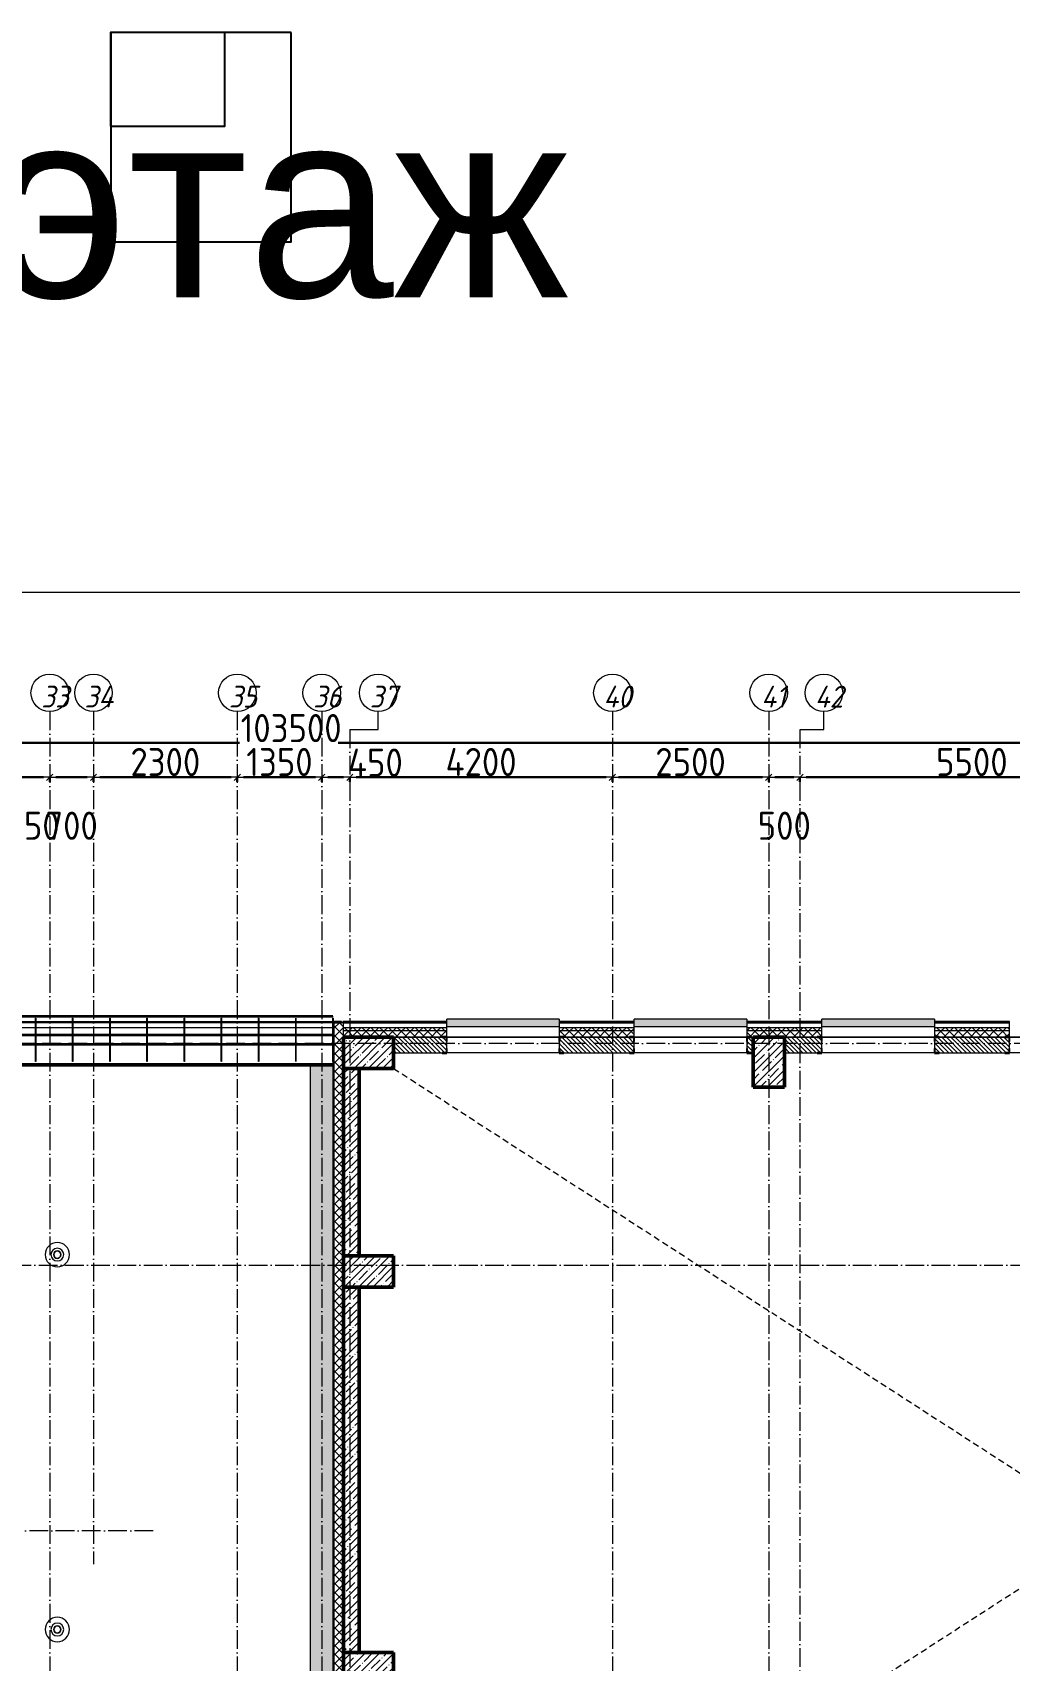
# Model space of a CAD drawing. Header units: millimetres. Extents: x -17017 to 628417, y -109036 to 199237.
# Drawn here: x 88485 to 104110, y 139420 to 165474 of the extents above; entities that cross this region are included whole.
import ezdxf

# ---------------------------------------------------------------- set-up
doc = ezdxf.new("R2010")
doc.units = ezdxf.units.MM
doc.linetypes.add('200_ШТРИХ_ш1п0_6_', pattern=[160, 100, -60])
doc.linetypes.add('50_200_ШТРИХ_1Т_ш5_п1_п1_', pattern=[700, 500, -100, 0, -100])
for name, color, linetype, lineweight in [('3.1) ЖБ окна 1.2 м', 102, 'Continuous', 30), ('A-____-____-DIMS', 7, 'Continuous', 9), ('A-DETL-____-OTLN-3', 7, '200_ШТРИХ_ш1п0_6_', 9), ('A-FLOR-____-OTLN', 7, 'Continuous', 9), ('A-GENM-____-MCUT', 7, 'Continuous', 25), ('A-GENM-____-OTLN', 7, 'Continuous', 9), ('A-GENM-____-OTLN-1', 7, 'Continuous', 25), ('A-GLAZ-____-OTLN', 7, 'Continuous', 9), ('A-ROOF-____-OTLN', 7, 'Continuous', 9), ('A-WALL-____-MCUT', 7, 'Continuous', 13), ('A-WALL-____-MCUT-1', 7, 'Continuous', 9), ('A-WALL-____-MCUT-2', 7, 'Continuous', 50), ('A-WALL-____-OTLN', 7, 'Continuous', 9), ('A-WALL-____-PATT-1', 7, 'Continuous', 9), ('A-WALL-FNSH-MCUT-1', 7, 'Continuous', 9), ('S-COLS-____-MCUT', 7, 'Continuous', 50), ('S-COLS-____-OTLN', 7, 'Continuous', 9), ('S-GRID-____-IDEN', 7, 'Continuous', 9), ('S-GRID-____-OTLN', 7, 'Continuous', 9), ('S-GRID-____-OTLN-1', 7, '50_200_ШТРИХ_1Т_ш5_п1_п1_', 9)]:
    doc.layers.add(name, color=color, linetype=linetype, lineweight=lineweight)
doc.layers.add('A-GLAZ-____-OTLN-1', color=7, linetype='Continuous', lineweight=9, true_color=0xc0c0c0)
doc.styles.add('ISOCPEUR_I_9', font='isocpeui.ttf', dxfattribs={"width": 0.9, "height": 250})
doc.styles.get("Standard").update_dxf_attribs({"font": 'arial.ttf'})
doc.styles.add('СПДС', font='isocpeur.ttf', dxfattribs={"width": 0.9})
doc.dimstyles.new('Размера А3', dxfattribs={"dimtxt": 200, "dimasz": 100, "dimexe": 70, "dimexo": 100, "dimgap": 20, "dimtad": 1, "dimdec": 0, "dimrnd": 10, "dimzin": 0, "dimdsep": 46, "dimtxsty": 'СПДС', "dimblk": 'ARROWHEAD_6', "dimcen": 1, "dimclrd": 256, "dimclre": 256, "dimclrt": 256, "dimazin": 0, "dimtfac": 1, "dimtdec": 0, "dimtmove": 2, "dimatfit": 3, "dimfxl": 1, "dimtolj": 1, "dimtzin": 0, "dimarcsym": 0})
pattern_1 = [(45, (43259.71, 63713.66), (-70.71068, 70.71068), []), (135, (43259.71, 63713.66), (-70.71068, -70.71068), [])]
pattern_2 = [(135, (43259.71, 63713.66), (-35.35534, -35.35534), [])]
pattern_3 = [(45, (43259.71, 63713.66), (-114.04925, 114.04925), []), (45, (43373.76, 63713.66), (-114.04925, 114.04925), [201.612, -40.322, 3.353, -36.97])]
pattern_4 = [(45, (43259.71, 63713.66), (-85.53659, 85.53659), []), (45, (43316.74, 63713.66), (-85.53659, 85.53659), [])]

# ---------------------------------------------------------------- blocks, each defined once
blk = doc.blocks.new('BSC_Колонна _Прямоугольная - 500х800-V11-АР1_План отверстий 2 этажа в осях 1-64_Ю-ЯЯ')
at = {"layer": 'S-COLS-____-OTLN'}
h = blk.add_hatch(dxfattribs=at)
h.set_pattern_fill('FP_19', color=256, style=0, pattern_type=2)
h.set_pattern_definition([(315, (-85431.04, 50600), (114.04925, 114.04925), []), (315, (-85431.04, 50485.95), (114.04925, 114.04925), [201.613, -40.323, 3.353, -36.97])])
h.paths.add_polyline_path([(-250, 400), (-250, -400), (250, -400), (250, 400), (46, 400)], flags=0)
at = {"layer": 'S-COLS-____-MCUT'}
for p, q in [((250, 400), (-250, 400)), ((-250, 400), (-250, -400)), ((250, -400), (250, 400)), ((-250, -400), (250, -400))]:
    blk.add_line(p, q, dxfattribs=at)
blk = doc.blocks.new('141_Фартук_СКБ - 141_Фартук_СКБ_вентфасад-30031396-АР1_План отверстий 2 этажа в осях 1-64_Ю-ЯЯ')
at = {"layer": 'A-GENM-____-MCUT'}
for p, q in [((26160, 758), (0, 758)), ((0, 758), (0, 757)), ((0, 757), (26160, 757)), ((26160, -29), (0, -29)), ((0, -29), (0, -30)), ((0, -30), (26160, -30))]:
    blk.add_line(p, q, dxfattribs=at)
at = {"layer": 'A-GENM-____-OTLN'}
for p, q in [((0, 765), (26160, 765)), ((0, 752), (26160, 752)), ((0, 743), (26160, 743)), ((0, 743), (26160, 743)), ((0, -11), (26160, -11)), ((0, -11), (0, -12)), ((0, -12), (26160, -12)), ((0, -12), (0, -29))]:
    blk.add_line(p, q, dxfattribs=at)
blk = doc.blocks.new('Элемент крепления - Пластина-30015157-АР1_План отверстий 2 этажа в осях 1-64_Ю-ЯЯ')
at = {"layer": 'A-GENM-____-OTLN'}
for p, q in [((25651, 85294), (25651, 85988)), ((25651, 85988), (25656, 85988)), ((25656, 85988), (25656, 85294)), ((25656, 85294), (25651, 85294))]:
    blk.add_line(p, q, dxfattribs=at)
blk = doc.blocks.new('Швеллер - 140х58-30031487-АР1_План отверстий 2 этажа в осях 1-64_Ю-ЯЯ')
at = {"layer": 'A-GENM-____-MCUT'}
for p, q in [((8321, 75), (7732, 75)), ((7732, 71), (8321, 71)), ((8916, 75), (8326, 75)), ((8326, 71), (8916, 71)), ((9510, 75), (8921, 75)), ((8921, 71), (9510, 71)), ((10105, 75), (9515, 75)), ((9515, 71), (10105, 71)), ((10699, 75), (10110, 75)), ((10110, 71), (10699, 71)), ((11294, 75), (10704, 75)), ((10704, 71), (11294, 71)), ((11888, 75), (11299, 75)), ((11299, 71), (11888, 71)), ((12483, 75), (11893, 75)), ((11893, 71), (12483, 71)), ((13078, 75), (12488, 75)), ((12488, 71), (13078, 71)), ((8321, -71), (7732, -71)), ((7732, -75), (8321, -75)), ((8916, -71), (8326, -71)), ((8326, -75), (8916, -75)), ((9510, -71), (8921, -71)), ((8921, -75), (9510, -75)), ((10105, -71), (9515, -71)), ((9515, -75), (10105, -75)), ((10699, -71), (10110, -71)), ((10110, -75), (10699, -75)), ((11294, -71), (10704, -71)), ((10704, -75), (11294, -75)), ((11888, -71), (11299, -71)), ((11299, -75), (11888, -75)), ((12483, -71), (11893, -71)), ((11893, -75), (12483, -75)), ((13078, -71), (12488, -71)), ((12488, -75), (13078, -75))]:
    blk.add_line(p, q, dxfattribs=at)
blk = doc.blocks.new('BSC_Колонна _Прямоугольная - 500х800-V74-АР1_План отверстий 2 этажа в осях 1-64_Ю-ЯЯ')
at = {"layer": 'S-COLS-____-OTLN'}
h = blk.add_hatch(dxfattribs=at)
h.set_pattern_fill('FP_86', color=256, style=0, pattern_type=2)
h.set_pattern_definition([(315, (-81931.04, 50600), (114.04925, 114.04925), []), (315, (-81931.04, 50485.95), (114.04925, 114.04925), [201.613, -40.323, 3.353, -36.97])])
h.paths.add_polyline_path([(-250, -400), (250, -400), (250, 400), (-250, 400)], flags=0)
at = {"layer": 'S-COLS-____-MCUT'}
for p, q in [((250, 400), (-250, 400)), ((-250, 400), (-250, -400)), ((250, -400), (250, 400)), ((-250, -400), (250, -400))]:
    blk.add_line(p, q, dxfattribs=at)
blk = doc.blocks.new('BSC_Колонна _Прямоугольная - 500х800-V75-АР1_План отверстий 2 этажа в осях 1-64_Ю-ЯЯ')
at = {"layer": 'S-COLS-____-OTLN'}
h = blk.add_hatch(dxfattribs=at)
h.set_pattern_fill('FP_87', color=256, style=0, pattern_type=2)
h.set_pattern_definition([(315, (-75581.04, 50600), (114.04925, 114.04925), []), (315, (-75581.04, 50485.95), (114.04925, 114.04925), [201.613, -40.323, 3.353, -36.97])])
h.paths.add_polyline_path([(-250, -400), (250, -400), (250, 400), (-250, 400)], flags=0)
at = {"layer": 'S-COLS-____-MCUT'}
for p, q in [((250, 400), (-250, 400)), ((-250, 400), (-250, -400)), ((250, -400), (250, 400)), ((-250, -400), (250, -400))]:
    blk.add_line(p, q, dxfattribs=at)
blk = doc.blocks.new('BSC_Колонна _Прямоугольная - 500х800-25984400-АР1_План отверстий 2 этажа в осях 1-64_Ю-ЯЯ')
at = {"layer": 'S-COLS-____-OTLN'}
h = blk.add_hatch(dxfattribs=at)
h.set_pattern_fill('FP_91', color=256, style=0, pattern_type=2)
h.set_pattern_definition([(225, (57000, 85281.04), (114.04925, -114.04925), []), (225, (56885.95, 85281.04), (114.04925, -114.04925), [201.613, -40.323, 3.353, -36.97])])
h.paths.add_polyline_path([(250, 400), (-250, 400), (-250, -400), (250, -400)], flags=0)
at = {"layer": 'S-COLS-____-MCUT'}
for p, q in [((250, 400), (-250, 400)), ((-250, 400), (-250, -400)), ((250, -400), (250, 400)), ((-250, -400), (250, -400))]:
    blk.add_line(p, q, dxfattribs=at)
blk = doc.blocks.new('Фахверк_СКБ_Уголок - 250_2700-27497298-АР1_План отверстий 2 этажа в осях 1-64_Ю-ЯЯ')
at = {"layer": 'A-GENM-____-MCUT'}
for p, q in [((200, 181), (125, 181)), ((125, 181), (125, 106)), ((125, 106), (131, 106)), ((131, 106), (131, 175)), ((131, 175), (200, 175)), ((200, 175), (200, 181)), ((131, -6), (125, -6)), ((125, -6), (125, -81)), ((125, -81), (200, -81)), ((131, -75), (131, -6)), ((200, -75), (131, -75)), ((200, -81), (200, -75))]:
    blk.add_line(p, q, dxfattribs=at)
blk = doc.blocks.new('Фахверк_СКБ_Уголок - 250_2700_1-27501432-АР1_План отверстий 2 этажа в осях 1-64_Ю-ЯЯ')
at = {"layer": 'A-GENM-____-MCUT'}
for p, q in [((200, 181), (125, 181)), ((125, 181), (125, 106)), ((125, 106), (131, 106)), ((131, 106), (131, 175)), ((131, 175), (200, 175)), ((200, 175), (200, 181)), ((131, -6), (125, -6)), ((125, -6), (125, -81)), ((125, -81), (200, -81)), ((131, -75), (131, -6)), ((200, -75), (131, -75)), ((200, -81), (200, -75))]:
    blk.add_line(p, q, dxfattribs=at)
blk = doc.blocks.new('Кровельный аэратор - 143_Кровельный аэратор-15605992-АР1_План отверстий 2 этажа в осях 1-64_Ю-ЯЯ')
at = {"layer": 'A-GENM-____-OTLN'}
for radius, start, end in [(195, 360, 180), (195, 180, 360), (102, 360, 180), (102, 180, 360), (60, 360, 180), (60, 180, 360), (55, 360, 180), (55, 180, 360)]:
    blk.add_arc((0, 0), radius, start, end, dxfattribs=at)
blk = doc.blocks.new('Отлив_СКБ1 - Отлив_ТШ 50-30087418-АР1_План отверстий 2 этажа в осях 1-64_Ю-ЯЯ')
at = {"layer": 'A-GLAZ-____-OTLN-1'}
h = blk.add_hatch(color=256, dxfattribs=at)
h.paths.add_polyline_path([(17305, -170), (33, -170), (33, -535), (16940, -535), (17192, -283)], flags=0)
h.paths.add_polyline_path([(11, -283), (11, -170), (0, -170), (0, -535), (11, -535)], flags=0)
at = {"layer": 'A-GLAZ-____-OTLN'}
for p, q in [((0, -535), (0, -170)), ((0, -535), (11, -535)), ((33, -535), (16940, -535))]:
    blk.add_line(p, q, dxfattribs=at)
blk = doc.blocks.new('Отлив_СКБ - Отлив витража_120_НВФ-31885689-АР1_План отверстий 2 этажа в осях 1-64_Ю-ЯЯ')
at = {"layer": 'A-GLAZ-____-OTLN-1'}
for points in [[(1800, 2), (1800, 120), (0, 120), (0, 2), (737, 2)], [(1800, 0), (1800, 2), (0, 2), (0, 0), (737, 0)]]:
    blk.add_hatch(color=256, dxfattribs=at).paths.add_polyline_path(points, flags=0)
at = {"layer": 'A-GLAZ-____-OTLN'}
for p, q in [((0, 83), (0, 120)), ((1800, 120), (0, 120)), ((0, 2), (1800, 2)), ((1800, 120), (1800, 83)), ((1800, 0), (0, 0))]:
    blk.add_line(p, q, dxfattribs=at)
blk = doc.blocks.new('Ось сетки - Круг_Ø6_00__ISO-2_5_0_9K_-25732049-АР1_План отверстий 2 этажа в осях 1-64_Ю-ЯЯ')
at = {"layer": 'S-GRID-____-IDEN'}
blk.add_circle((0, 0), 3, dxfattribs=at)
blk = doc.blocks.new('ARROWHEAD_6')
at = {"color": 0, "linetype": 'Continuous'}
for p, q in [((0, 0), (-1, 0)), ((-0.5, -0.5), (0.5, 0.5))]:
    blk.add_line(p, q, dxfattribs=at)
blk = doc.blocks.new('*D2772')
at = {"layer": 'A-____-____-DIMS', "lineweight": -2, "transparency": 16777216}
for p, q in [((29358, 548862), (29358, 548786)), ((29458, 548856), (29808, 548856)), ((29908, 548862), (29908, 548786))]:
    blk.add_line(p, q, dxfattribs=at)
at = {"layer": 'Defpoints', "color": 0, "transparency": 16777216}
for p in [(29358, 548962), (29908, 548962), (29908, 548856)]:
    blk.add_point(p, dxfattribs=at)
at = {"layer": 'A-____-____-DIMS', "lineweight": -2, "transparency": 16777216, "xscale": 100, "yscale": 100, "zscale": 100, "rotation": 180}
blk.add_blockref('ARROWHEAD_6', (29358, 548856), dxfattribs=at)
at = {"layer": 'A-____-____-DIMS', "lineweight": -2, "transparency": 16777216, "xscale": 100, "yscale": 100, "zscale": 100}
blk.add_blockref('ARROWHEAD_6', (29908, 548856), dxfattribs=at)
at = {"layer": 'A-____-____-DIMS', "transparency": 16777216, "insert": (29633, 548081), "char_height": 450, "width": 1.87, "attachment_point": 5, "style": 'СПДС'}
blk.add_mtext('\\A1;550', dxfattribs=at)
blk = doc.blocks.new('*D2773')
at = {"layer": 'A-____-____-DIMS', "lineweight": -2, "transparency": 16777216}
for p, q in [((29908, 548862), (29908, 548786)), ((30008, 548856), (30508, 548856)), ((30608, 548862), (30608, 548786))]:
    blk.add_line(p, q, dxfattribs=at)
at = {"layer": 'Defpoints', "color": 0, "transparency": 16777216}
for p in [(29908, 548962), (30608, 548962), (30608, 548856)]:
    blk.add_point(p, dxfattribs=at)
at = {"layer": 'A-____-____-DIMS', "lineweight": -2, "transparency": 16777216, "xscale": 100, "yscale": 100, "zscale": 100, "rotation": 180}
blk.add_blockref('ARROWHEAD_6', (29908, 548856), dxfattribs=at)
at = {"layer": 'A-____-____-DIMS', "lineweight": -2, "transparency": 16777216, "xscale": 100, "yscale": 100, "zscale": 100}
blk.add_blockref('ARROWHEAD_6', (30608, 548856), dxfattribs=at)
at = {"layer": 'A-____-____-DIMS', "transparency": 16777216, "insert": (30258, 548081), "char_height": 450, "width": 1.87, "attachment_point": 5, "style": 'СПДС'}
blk.add_mtext('\\A1;700', dxfattribs=at)
blk = doc.blocks.new('*D2774')
at = {"layer": 'A-____-____-DIMS', "lineweight": -2, "transparency": 16777216}
for p, q in [((30608, 548862), (30608, 548786)), ((30708, 548856), (32808, 548856)), ((32908, 548862), (32908, 548786))]:
    blk.add_line(p, q, dxfattribs=at)
at = {"layer": 'Defpoints', "color": 0, "transparency": 16777216}
for p in [(30608, 548962), (32908, 548962), (32908, 548856)]:
    blk.add_point(p, dxfattribs=at)
at = {"layer": 'A-____-____-DIMS', "lineweight": -2, "transparency": 16777216, "xscale": 100, "yscale": 100, "zscale": 100, "rotation": 180}
blk.add_blockref('ARROWHEAD_6', (30608, 548856), dxfattribs=at)
at = {"layer": 'A-____-____-DIMS', "lineweight": -2, "transparency": 16777216, "xscale": 100, "yscale": 100, "zscale": 100}
blk.add_blockref('ARROWHEAD_6', (32908, 548856), dxfattribs=at)
at = {"layer": 'A-____-____-DIMS', "transparency": 16777216, "insert": (31758, 549101), "char_height": 450, "width": 2.49, "attachment_point": 5, "style": 'СПДС'}
blk.add_mtext('\\A1;2300', dxfattribs=at)
blk = doc.blocks.new('*D2775')
at = {"layer": 'A-____-____-DIMS', "lineweight": -2, "transparency": 16777216}
for p, q in [((32908, 548862), (32908, 548786)), ((33008, 548856), (34158, 548856)), ((34258, 548862), (34258, 548786))]:
    blk.add_line(p, q, dxfattribs=at)
at = {"layer": 'Defpoints', "color": 0, "transparency": 16777216}
for p in [(32908, 548962), (34258, 548962), (34258, 548856)]:
    blk.add_point(p, dxfattribs=at)
at = {"layer": 'A-____-____-DIMS', "lineweight": -2, "transparency": 16777216, "xscale": 100, "yscale": 100, "zscale": 100, "rotation": 180}
blk.add_blockref('ARROWHEAD_6', (32908, 548856), dxfattribs=at)
at = {"layer": 'A-____-____-DIMS', "lineweight": -2, "transparency": 16777216, "xscale": 100, "yscale": 100, "zscale": 100}
blk.add_blockref('ARROWHEAD_6', (34258, 548856), dxfattribs=at)
at = {"layer": 'A-____-____-DIMS', "transparency": 16777216, "insert": (33583, 549101), "char_height": 450, "width": 2.3, "attachment_point": 5, "style": 'СПДС'}
blk.add_mtext('\\A1;1350', dxfattribs=at)
blk = doc.blocks.new('*D2776')
at = {"layer": 'A-____-____-DIMS', "lineweight": -2, "transparency": 16777216}
for p, q in [((34258, 548862), (34258, 548786)), ((34358, 548856), (34608, 548856)), ((34708, 548862), (34708, 548786))]:
    blk.add_line(p, q, dxfattribs=at)
at = {"layer": 'Defpoints', "color": 0, "transparency": 16777216}
for p in [(34258, 548962), (34708, 548962), (34708, 548856)]:
    blk.add_point(p, dxfattribs=at)
at = {"layer": 'A-____-____-DIMS', "lineweight": -2, "transparency": 16777216, "xscale": 100, "yscale": 100, "zscale": 100, "rotation": 180}
blk.add_blockref('ARROWHEAD_6', (34258, 548856), dxfattribs=at)
at = {"layer": 'A-____-____-DIMS', "lineweight": -2, "transparency": 16777216, "xscale": 100, "yscale": 100, "zscale": 100}
blk.add_blockref('ARROWHEAD_6', (34708, 548856), dxfattribs=at)
at = {"layer": 'A-____-____-DIMS', "transparency": 16777216, "insert": (34679, 549316), "char_height": 450, "width": 1.94, "attachment_point": 1, "line_spacing_factor": 1.149209, "style": 'СПДС'}
blk.add_mtext('\\A1;450', dxfattribs=at)
blk = doc.blocks.new('*D2777')
at = {"layer": 'A-____-____-DIMS', "lineweight": -2, "transparency": 16777216}
for p, q in [((34708, 548862), (34708, 548786)), ((34808, 548856), (38808, 548856)), ((38908, 548862), (38908, 548786))]:
    blk.add_line(p, q, dxfattribs=at)
at = {"layer": 'Defpoints', "color": 0, "transparency": 16777216}
for p in [(34708, 548962), (38908, 548962), (38908, 548856)]:
    blk.add_point(p, dxfattribs=at)
at = {"layer": 'A-____-____-DIMS', "lineweight": -2, "transparency": 16777216, "xscale": 100, "yscale": 100, "zscale": 100, "rotation": 180}
blk.add_blockref('ARROWHEAD_6', (34708, 548856), dxfattribs=at)
at = {"layer": 'A-____-____-DIMS', "lineweight": -2, "transparency": 16777216, "xscale": 100, "yscale": 100, "zscale": 100}
blk.add_blockref('ARROWHEAD_6', (38908, 548856), dxfattribs=at)
at = {"layer": 'A-____-____-DIMS', "transparency": 16777216, "insert": (36808, 549101), "char_height": 450, "width": 2.56, "attachment_point": 5, "style": 'СПДС'}
blk.add_mtext('\\A1;4200', dxfattribs=at)
blk = doc.blocks.new('*D2778')
at = {"layer": 'A-____-____-DIMS', "lineweight": -2, "transparency": 16777216}
for p, q in [((38908, 548862), (38908, 548786)), ((39008, 548856), (41308, 548856)), ((41408, 548862), (41408, 548786))]:
    blk.add_line(p, q, dxfattribs=at)
at = {"layer": 'Defpoints', "color": 0, "transparency": 16777216}
for p in [(38908, 548962), (41408, 548962), (41408, 548856)]:
    blk.add_point(p, dxfattribs=at)
at = {"layer": 'A-____-____-DIMS', "lineweight": -2, "transparency": 16777216, "xscale": 100, "yscale": 100, "zscale": 100, "rotation": 180}
blk.add_blockref('ARROWHEAD_6', (38908, 548856), dxfattribs=at)
at = {"layer": 'A-____-____-DIMS', "lineweight": -2, "transparency": 16777216, "xscale": 100, "yscale": 100, "zscale": 100}
blk.add_blockref('ARROWHEAD_6', (41408, 548856), dxfattribs=at)
at = {"layer": 'A-____-____-DIMS', "transparency": 16777216, "insert": (40158, 549101), "char_height": 450, "width": 2.49, "attachment_point": 5, "style": 'СПДС'}
blk.add_mtext('\\A1;2500', dxfattribs=at)
blk = doc.blocks.new('*D2779')
at = {"layer": 'A-____-____-DIMS', "lineweight": -2, "transparency": 16777216}
for p, q in [((41408, 548862), (41408, 548786)), ((41508, 548856), (41808, 548856)), ((41908, 548862), (41908, 548786))]:
    blk.add_line(p, q, dxfattribs=at)
at = {"layer": 'Defpoints', "color": 0, "transparency": 16777216}
for p in [(41408, 548962), (41908, 548962), (41908, 548856)]:
    blk.add_point(p, dxfattribs=at)
at = {"layer": 'A-____-____-DIMS', "lineweight": -2, "transparency": 16777216, "xscale": 100, "yscale": 100, "zscale": 100, "rotation": 180}
blk.add_blockref('ARROWHEAD_6', (41408, 548856), dxfattribs=at)
at = {"layer": 'A-____-____-DIMS', "lineweight": -2, "transparency": 16777216, "xscale": 100, "yscale": 100, "zscale": 100}
blk.add_blockref('ARROWHEAD_6', (41908, 548856), dxfattribs=at)
at = {"layer": 'A-____-____-DIMS', "transparency": 16777216, "insert": (41658, 548081), "char_height": 450, "width": 1.87, "attachment_point": 5, "style": 'СПДС'}
blk.add_mtext('\\A1;500', dxfattribs=at)
blk = doc.blocks.new('*D2780')
at = {"layer": 'A-____-____-DIMS', "lineweight": -2, "transparency": 16777216}
for p, q in [((41908, 548862), (41908, 548786)), ((42008, 548856), (47308, 548856)), ((47408, 548862), (47408, 548786))]:
    blk.add_line(p, q, dxfattribs=at)
at = {"layer": 'Defpoints', "color": 0, "transparency": 16777216}
for p in [(41908, 548962), (47408, 548962), (47408, 548856)]:
    blk.add_point(p, dxfattribs=at)
at = {"layer": 'A-____-____-DIMS', "lineweight": -2, "transparency": 16777216, "xscale": 100, "yscale": 100, "zscale": 100, "rotation": 180}
blk.add_blockref('ARROWHEAD_6', (41908, 548856), dxfattribs=at)
at = {"layer": 'A-____-____-DIMS', "lineweight": -2, "transparency": 16777216, "xscale": 100, "yscale": 100, "zscale": 100}
blk.add_blockref('ARROWHEAD_6', (47408, 548856), dxfattribs=at)
at = {"layer": 'A-____-____-DIMS', "transparency": 16777216, "insert": (44658, 549101), "char_height": 450, "width": 2.49, "attachment_point": 5, "style": 'СПДС'}
blk.add_mtext('\\A1;5500', dxfattribs=at)
blk = doc.blocks.new('*D2793')
at = {"layer": 'A-____-____-DIMS', "lineweight": -2, "transparency": 16777216}
for p, q in [((-17942, 549415), (-17942, 549339)), ((-17842, 549409), (32942, 549409)), ((85458, 549409), (34521, 549409)), ((85558, 549415), (85558, 549339))]:
    blk.add_line(p, q, dxfattribs=at)
at = {"layer": 'Defpoints', "color": 0, "transparency": 16777216}
for p in [(-17942, 549515), (85558, 549515), (85558, 549409)]:
    blk.add_point(p, dxfattribs=at)
at = {"layer": 'A-____-____-DIMS', "lineweight": -2, "transparency": 16777216, "xscale": 100, "yscale": 100, "zscale": 100, "rotation": 180}
blk.add_blockref('ARROWHEAD_6', (-17942, 549409), dxfattribs=at)
at = {"layer": 'A-____-____-DIMS', "lineweight": -2, "transparency": 16777216, "xscale": 100, "yscale": 100, "zscale": 100}
blk.add_blockref('ARROWHEAD_6', (85558, 549409), dxfattribs=at)
at = {"layer": 'A-____-____-DIMS', "transparency": 16777216, "insert": (32962, 549869), "char_height": 450, "width": 3.54, "attachment_point": 1, "line_spacing_factor": 1.149209, "style": 'СПДС'}
blk.add_mtext('\\A1;103500', dxfattribs=at)
blk = doc.blocks.new('2этаж')
at = {"layer": 'S-GRID-____-OTLN-1', "color": 251, "ltscale": 0.6, "true_color": 0x636466}
for p, q in [((29908.3, 549908.8), (29908.3, 512083.3)), ((30608.3, 549908.8), (30608.3, 536263.3)), ((32908.3, 549908.8), (32908.3, 511907.5)), ((34258.3, 549908.8), (34258.3, 525691.4)), ((38908.3, 549908.8), (38908.3, 511907.5)), ((41408.3, 549908.8), (41408.3, 511907.5)), ((34708.3, 549620.5), (34708.3, 525691.4)), ((41908.3, 549620.5), (41908.3, 512048.6)), ((88482.7, 544597), (-20260.4, 544597)), ((-20260.4, 541047), (88482.7, 541047)), ((31562.9, 536797), (-20260.4, 536797))]:
    blk.add_line(p, q, dxfattribs=at)
at = {"layer": 'S-GRID-____-IDEN', "xscale": 99.99999999999993, "yscale": 99.99999999999993, "zscale": 99.99999999999993, "rotation": 180}
for p in [(29908.3, 550208.8), (30608.3, 550208.8), (32908.3, 550208.8), (34258.3, 550208.8), (35161.9, 550208.8), (38908.3, 550208.8), (41408.3, 550208.8), (42291.4, 550208.8)]:
    blk.add_blockref('Ось сетки - Круг_Ø6_00__ISO-2_5_0_9K_-25732049-АР1_План отверстий 2 этажа в осях 1-64_Ю-ЯЯ', p, dxfattribs=at)
at = {"layer": 'S-GRID-____-IDEN', "char_height": 350, "attachment_point": 1, "style": 'ISOCPEUR_I_9'}
for s, insert, width in [('33', (29774, 550322.7), 404.05), ('34', (30465, 550322.7), 425.696), ('35', (32774, 550322.7), 404.05), ('36', (34124, 550322.7), 404.05), ('37', (35027.6, 550322.7), 404.05), ('40', (38765, 550322.7), 425.696), ('41', (41288.8, 550322.7), 367.975), ('42', (42148.1, 550322.7), 425.696)]:
    blk.add_mtext(s, dxfattribs=dict(at, insert=insert, width=width))
at = {"layer": 'A-____-____-DIMS'}
for base, p1, p2, picture, middle in [((85558.3, 549408.6), (-17941.7, 549514.7), (85558.3, 549514.7), '*D2793', (33731.2, 549568.6)), ((34708.3, 548856.4), (34258.3, 548962.5), (34708.3, 548962.5), '*D2776', (35084.4, 549016.3))]:
    dim = blk.add_linear_dim(base=base, p1=p1, p2=p2, dimstyle='Размера А3', override={"dimtxt": 450}, dxfattribs=at)
    dim.commit()
    dim.dimension.update_dxf_attribs({"geometry": picture, "text_midpoint": middle, "dimtype": 160})
for base, p1, p2, picture, middle in [((32908.3, 548856.4), (30608.3, 548962.5), (32908.3, 548962.5), '*D2774', (31758.3, 549101.4)), ((34258.3, 548856.4), (32908.3, 548962.5), (34258.3, 548962.5), '*D2775', (33583.3, 549101.4)), ((38908.3, 548856.4), (34708.3, 548962.5), (38908.3, 548962.5), '*D2777', (36808.3, 549101.4)), ((41408.3, 548856.4), (38908.3, 548962.5), (41408.3, 548962.5), '*D2778', (40158.3, 549101.4)), ((47408.3, 548856.4), (41908.3, 548962.5), (47408.3, 548962.5), '*D2780', (44658.3, 549101.4)), ((29908.3, 548856.4), (29358.3, 548962.5), (29908.3, 548962.5), '*D2772', (29633.3, 548081.4)), ((30608.3, 548856.4), (29908.3, 548962.5), (30608.3, 548962.5), '*D2773', (30258.3, 548081.4)), ((41908.3, 548856.4), (41408.3, 548962.5), (41908.3, 548962.5), '*D2779', (41658.3, 548081.4))]:
    dim = blk.add_linear_dim(base=base, p1=p1, p2=p2, dimstyle='Размера А3', override={"dimtxt": 450}, dxfattribs=at)
    dim.commit()
    dim.dimension.update_dxf_attribs({"geometry": picture, "text_midpoint": middle})

msp = doc.modelspace()

# ---------------------------------------------------------------- hatches: boundary and pattern name
at = {"layer": 'A-WALL-____-PATT-1'}
h = msp.add_hatch(dxfattribs=at)
h.set_pattern_fill('FP_3', color=256, style=0, pattern_type=2)
h.set_pattern_definition(pattern_4)
h.paths.add_polyline_path([(93292, 149625), (93425, 149625), (93425, 149645), (93292, 149645)], flags=0)
h = msp.add_hatch(dxfattribs=at)
h.set_pattern_fill('FP_1', color=256, style=0, pattern_type=2)
h.set_pattern_definition(pattern_1)
h.paths.add_polyline_path([(93310, 131495), (93460, 131495), (93460, 149625), (93310, 149625), (93310, 131645)], flags=0)
h = msp.add_hatch(dxfattribs=at)
h.set_pattern_fill('FP_3', color=256, style=0, pattern_type=2)
h.set_pattern_definition(pattern_4)
h.paths.add_polyline_path([(117975, 149625), (117975, 149645), (114960, 149645), (114960, 149625), (117480, 149625)], flags=0)
h.paths.add_polyline_path([(113160, 149625), (113160, 149645), (111960, 149645), (111960, 149625)], flags=0)
h.paths.add_polyline_path([(110160, 149625), (110160, 149645), (108960, 149645), (108960, 149625)], flags=0)
h.paths.add_polyline_path([(107160, 149625), (107160, 149645), (105910, 149645), (105910, 149625), (106875, 149625)], flags=0)
h.paths.add_polyline_path([(104110, 149625), (104110, 149645), (102910, 149645), (102910, 149625), (103340, 149625)], flags=0)
h.paths.add_polyline_path([(100688, 149625), (101110, 149625), (101110, 149645), (99910, 149645), (99910, 149625)], flags=0)
h.paths.add_polyline_path([(95110, 149625), (95110, 149645), (93445, 149645), (93445, 149625), (94502, 149625)], flags=0)
h.paths.add_polyline_path([(98110, 149625), (98110, 149645), (96910, 149645), (96910, 149625)], flags=0)
h = msp.add_hatch(dxfattribs=at)
h.set_pattern_fill('FP_1', color=256, style=0, pattern_type=2)
h.set_pattern_definition(pattern_1)
h.paths.add_polyline_path([(144610, 149495), (144660, 149495), (144660, 149545), (137760, 149545), (137760, 149495), (142225, 149495)], flags=0)
h.paths.add_polyline_path([(132503, 149495), (133210, 149495), (133210, 149545), (132010, 149545), (132010, 149495)], flags=0)
h.paths.add_polyline_path([(135010, 149495), (136760, 149495), (136760, 149545), (135010, 149545)], flags=0)
h.paths.add_polyline_path([(130210, 149495), (130210, 149545), (129085, 149545), (129085, 149495), (129852, 149495)], flags=0)
h.paths.add_polyline_path([(127285, 149495), (127285, 149545), (126160, 149545), (126160, 149495), (127201, 149495)], flags=0)
h.paths.add_polyline_path([(120310, 149495), (121510, 149495), (121510, 149545), (120310, 149545)], flags=0)
h.paths.add_polyline_path([(118510, 149495), (118510, 149545), (114960, 149545), (114960, 149495), (117480, 149495)], flags=0)
h.paths.add_polyline_path([(113160, 149495), (113160, 149545), (111960, 149545), (111960, 149495)], flags=0)
h.paths.add_polyline_path([(110160, 149495), (110160, 149545), (108960, 149545), (108960, 149495)], flags=0)
h.paths.add_polyline_path([(107160, 149495), (107160, 149545), (105910, 149545), (105910, 149495), (106875, 149495)], flags=0)
h.paths.add_polyline_path([(103340, 149495), (104110, 149495), (104110, 149545), (102910, 149545), (102910, 149495)], flags=0)
h.paths.add_polyline_path([(101110, 149495), (101110, 149545), (99910, 149545), (99910, 149495), (100688, 149495)], flags=0)
h.paths.add_polyline_path([(98110, 149495), (98110, 149545), (96910, 149545), (96910, 149495)], flags=0)
h.paths.add_polyline_path([(94502, 149495), (95110, 149495), (95110, 149545), (93460, 149545), (93460, 149495), (93618, 149495)], flags=0)
h = msp.add_hatch(dxfattribs=at)
h.set_pattern_fill('FP_1', color=256, style=0, pattern_type=2)
h.set_pattern_definition(pattern_1)
h.paths.add_polyline_path([(144510, 149395), (144610, 149395), (144610, 149495), (137760, 149495), (137760, 149395), (142225, 149395)], flags=0)
h.paths.add_polyline_path([(136260, 149395), (136760, 149395), (136760, 149495), (135010, 149495), (135010, 149401), (135085, 149401), (135085, 149395), (135155, 149395)], flags=0)
h.paths.add_polyline_path([(132503, 149395), (133135, 149395), (133135, 149401), (133210, 149401), (133210, 149495), (132010, 149495), (132010, 149395)], flags=0)
h.paths.add_polyline_path([(129852, 149395), (130135, 149395), (130135, 149401), (130210, 149401), (130210, 149495), (129085, 149495), (129085, 149401), (129160, 149401), (129160, 149395)], flags=0)
h.paths.add_polyline_path([(127201, 149395), (127210, 149395), (127210, 149401), (127285, 149401), (127285, 149495), (126160, 149495), (126160, 149395), (126660, 149395)], flags=0)
h.paths.add_polyline_path([(120760, 149395), (121435, 149395), (121435, 149401), (121510, 149401), (121510, 149495), (120310, 149495), (120310, 149401), (120385, 149401), (120385, 149395)], flags=0)
h.paths.add_polyline_path([(118510, 149395), (118510, 149495), (114960, 149495), (114960, 149401), (115035, 149401), (115035, 149395), (118010, 149395)], flags=0)
h.paths.add_polyline_path([(111960, 149395), (113085, 149395), (113085, 149401), (113160, 149401), (113160, 149495), (111960, 149495)], flags=0)
h.paths.add_polyline_path([(109035, 149395), (110085, 149395), (110085, 149401), (110160, 149401), (110160, 149495), (108960, 149495), (108960, 149401), (109035, 149401)], flags=0)
h.paths.add_polyline_path([(107085, 149395), (107085, 149401), (107160, 149401), (107160, 149495), (105910, 149495), (105910, 149401), (105985, 149401), (105985, 149395), (106875, 149395)], flags=0)
h.paths.add_polyline_path([(104035, 149395), (104035, 149401), (104110, 149401), (104110, 149495), (102910, 149495), (102910, 149401), (102985, 149401), (102985, 149395), (103340, 149395)], flags=0)
h.paths.add_polyline_path([(101035, 149395), (101035, 149401), (101110, 149401), (101110, 149495), (99910, 149495), (99910, 149401), (99985, 149401), (99985, 149395), (100688, 149395)], flags=0)
h.paths.add_polyline_path([(96985, 149395), (98035, 149395), (98035, 149401), (98110, 149401), (98110, 149495), (96910, 149495), (96910, 149401), (96985, 149401)], flags=0)
h.paths.add_polyline_path([(95035, 149395), (95035, 149401), (95110, 149401), (95110, 149495), (93460, 149495), (93460, 149395), (94502, 149395)], flags=0)
h = msp.add_hatch(dxfattribs=at)
h.set_pattern_fill('FP_6', color=256, style=0, pattern_type=2)
h.set_pattern_definition(pattern_2)
h.paths.add_polyline_path([(96916, 149145), (98104, 149145), (98104, 149214), (98110, 149214), (98110, 149326), (98104, 149326), (98104, 149395), (96916, 149395), (96916, 149326), (96910, 149326), (96910, 149214), (96916, 149214), (96916, 149146)], flags=0)
h.paths.add_polyline_path([(100010, 149145), (100010, 149395), (99916, 149395), (99916, 149326), (99910, 149326), (99910, 149214), (99916, 149214), (99916, 149145), (99985, 149145)], flags=0)
h.paths.add_polyline_path([(95035, 149145), (95104, 149145), (95104, 149214), (95110, 149214), (95110, 149326), (95104, 149326), (95104, 149395), (94260, 149395), (94260, 149145), (94502, 149145)], flags=0)
h = msp.add_hatch(dxfattribs=at)
h.set_pattern_fill('FP_6', color=256, style=0, pattern_type=2)
h.set_pattern_definition(pattern_2)
h.paths.add_polyline_path([(103340, 149145), (104104, 149145), (104104, 149214), (104110, 149214), (104110, 149326), (104104, 149326), (104104, 149395), (102916, 149395), (102916, 149326), (102910, 149326), (102910, 149214), (102916, 149214), (102916, 149145), (102985, 149145)], flags=0)
h.paths.add_polyline_path([(105916, 149145), (106010, 149145), (106010, 149395), (105916, 149395), (105916, 149326), (105910, 149326), (105910, 149214), (105916, 149214)], flags=0)
h.paths.add_polyline_path([(101104, 149145), (101104, 149214), (101110, 149214), (101110, 149326), (101104, 149326), (101104, 149395), (100510, 149395), (100510, 149145), (101035, 149145)], flags=0)
h = msp.add_hatch(dxfattribs=at)
h.set_pattern_fill('FP_13', color=256, style=0, pattern_type=2)
h.set_pattern_definition(pattern_3)
h.paths.add_polyline_path([(93460, 145895), (93710, 145895), (93710, 148895), (93460, 148895), (93460, 146769)], flags=0)
h = msp.add_hatch(dxfattribs=at)
h.set_pattern_fill('FP_13', color=256, style=0, pattern_type=2)
h.set_pattern_definition(pattern_3)
h.paths.add_polyline_path([(93710, 139545), (93710, 145395), (93460, 145395), (93460, 139545)], flags=0)

# ---------------------------------------------------------------- linework, layer by layer
for points in [[(89732, 163974), (91562, 163974), (91562, 165474), (89732, 165474)], [(92622, 165474), (89739, 165474), (89739, 162124), (92622, 162124)]]:
    msp.add_lwpolyline(points, close=True)
at = {"color": 1, "lineweight": 0}
msp.add_lwpolyline([(35697, 156516), (148933, 156516), (148933, 57688), (35697, 57688)], close=True, dxfattribs=at)
at = {"layer": 'A-DETL-____-OTLN-3'}
for p, q in [((94260, 148895), (117160, 134095)), ((117160, 148895), (94260, 134095))]:
    msp.add_line(p, q, dxfattribs=at)
at = {"layer": 'A-FLOR-____-OTLN'}
for p, q in [((88531, 149545), (87941, 149545)), ((89125, 149545), (88536, 149545)), ((89720, 149545), (89130, 149545)), ((90314, 149545), (89725, 149545)), ((90909, 149545), (90319, 149545)), ((91504, 149545), (90914, 149545)), ((92098, 149545), (91509, 149545)), ((92693, 149545), (92103, 149545)), ((93287, 149545), (92698, 149545)), ((67130, 148975), (93290, 148975))]:
    msp.add_line(p, q, dxfattribs=at)
at = {"layer": 'A-ROOF-____-OTLN'}
msp.add_line((92980, 148975), (92980, 148970), dxfattribs=at)
at = {"layer": 'A-WALL-____-MCUT'}
for p, q in [((93460, 149395), (93460, 149625)), ((95110, 149625), (93460, 149625)), ((93460, 149625), (95110, 149625)), ((95110, 149401), (95110, 149625)), ((96910, 149625), (96910, 149401)), ((98110, 149625), (96910, 149625)), ((96910, 149625), (98110, 149625)), ((98110, 149401), (98110, 149625)), ((99910, 149625), (99910, 149401)), ((101110, 149625), (99910, 149625)), ((99910, 149625), (101110, 149625)), ((101110, 149401), (101110, 149625)), ((102910, 149625), (102910, 149401)), ((104110, 149625), (102910, 149625)), ((102910, 149625), (104110, 149625)), ((104110, 149401), (104110, 149625)), ((95110, 149214), (95110, 149326)), ((96910, 149326), (96910, 149214)), ((98110, 149214), (98110, 149326)), ((99910, 149326), (99910, 149214)), ((100510, 149395), (101035, 149395)), ((101035, 149395), (100510, 149395)), ((101110, 149214), (101110, 149326)), ((102910, 149326), (102910, 149214)), ((102985, 149395), (104035, 149395)), ((104035, 149395), (102985, 149395)), ((104110, 149214), (104110, 149326)), ((94260, 149145), (95035, 149145)), ((96985, 149145), (98035, 149145)), ((99985, 149145), (100010, 149145)), ((100510, 149145), (101035, 149145)), ((102985, 149145), (104035, 149145))]:
    msp.add_line(p, q, dxfattribs=at)
at = {"layer": 'A-WALL-____-MCUT-1'}
for p, q in [((93298, 149645), (93298, 131657)), ((93304, 149645), (93304, 131651)), ((93460, 149625), (93310, 149625)), ((95110, 149545), (93460, 149545)), ((95110, 149495), (93460, 149495)), ((94260, 149395), (95035, 149395)), ((95035, 149395), (94260, 149395)), ((98110, 149545), (96910, 149545)), ((98110, 149495), (96910, 149495)), ((96985, 149395), (98035, 149395)), ((98035, 149395), (96985, 149395)), ((101110, 149545), (99910, 149545)), ((101110, 149495), (99910, 149495)), ((99985, 149395), (100010, 149395)), ((100010, 149395), (99985, 149395)), ((104110, 149545), (102910, 149545)), ((104110, 149495), (102910, 149495))]:
    msp.add_line(p, q, dxfattribs=at)
at = {"layer": 'A-WALL-____-MCUT-2'}
for p, q in [((93460, 148895), (93460, 145895)), ((93710, 145895), (93710, 148895)), ((93460, 145395), (93460, 139545)), ((93710, 139545), (93710, 145395))]:
    msp.add_line(p, q, dxfattribs=at)
at = {"layer": 'A-WALL-____-OTLN'}
for p, q in [((87941, 149645), (88531, 149645)), ((88531, 149625), (87941, 149625)), ((88536, 149645), (89125, 149645)), ((89125, 149625), (88536, 149625)), ((89130, 149645), (89720, 149645)), ((89720, 149625), (89130, 149625)), ((89725, 149645), (90314, 149645)), ((90314, 149625), (89725, 149625)), ((90319, 149645), (90909, 149645)), ((90909, 149625), (90319, 149625)), ((90914, 149645), (91504, 149645)), ((91504, 149625), (90914, 149625)), ((91509, 149645), (92098, 149645)), ((92098, 149625), (91509, 149625)), ((92103, 149645), (92693, 149645)), ((92693, 149625), (92103, 149625)), ((92698, 149645), (93287, 149645)), ((93287, 149625), (92698, 149625)), ((96910, 149395), (95110, 149395)), ((95110, 149395), (96910, 149395)), ((99910, 149395), (98110, 149395)), ((98110, 149395), (99910, 149395)), ((102910, 149395), (101110, 149395)), ((101110, 149395), (102910, 149395)), ((105910, 149395), (104110, 149395)), ((104110, 149395), (105910, 149395)), ((96910, 149145), (95110, 149145)), ((99910, 149145), (98110, 149145)), ((102910, 149145), (101110, 149145)), ((105910, 149145), (104110, 149145))]:
    msp.add_line(p, q, dxfattribs=at)
at = {"layer": 'A-WALL-FNSH-MCUT-1'}
for p, q in [((93425, 149645), (93292, 149645)), ((93292, 149625), (93425, 149625)), ((93310, 131645), (93310, 149645)), ((93425, 149625), (93425, 149645)), ((95110, 149645), (93445, 149645)), ((93445, 149645), (93445, 149625)), ((93445, 149625), (93460, 149625)), ((95110, 149625), (95110, 149645)), ((98110, 149645), (96910, 149645)), ((96910, 149645), (96910, 149625)), ((98110, 149625), (98110, 149645)), ((101110, 149645), (99910, 149645)), ((99910, 149645), (99910, 149625)), ((101110, 149625), (101110, 149645)), ((104110, 149645), (102910, 149645)), ((102910, 149645), (102910, 149625)), ((104110, 149625), (104110, 149645)), ((93290, 149008), (93290, 131665))]:
    msp.add_line(p, q, dxfattribs=at)
at = {"layer": 'S-GRID-____-OTLN'}
for p, q in [((94013, 154318), (94013, 154607)), ((101143, 154318), (101143, 154607)), ((93560, 154318), (94013, 154318)), ((100760, 154318), (101143, 154318))]:
    msp.add_line(p, q, dxfattribs=at)

# ---------------------------------------------------------------- block references
at = {"layer": '3.1) ЖБ окна 1.2 м'}
msp.add_blockref('2этаж', (58851, -395302), dxfattribs=at)
at = {"layer": 'A-GENM-____-OTLN', "rotation": 180}
msp.add_blockref('141_Фартук_СКБ - 141_Фартук_СКБ_вентфасад-30031396-АР1_План отверстий 2 этажа в осях 1-64_Ю-ЯЯ', (93290, 149702), dxfattribs=at)
at = {"layer": 'A-GENM-____-OTLN'}
for name, p in [('Элемент крепления - Пластина-30015157-АР1_План отверстий 2 этажа в осях 1-64_Ю-ЯЯ', (62880, 63714)), ('Элемент крепления - Пластина-30015157-АР1_План отверстий 2 этажа в осях 1-64_Ю-ЯЯ', (63474, 63714)), ('Элемент крепления - Пластина-30015157-АР1_План отверстий 2 этажа в осях 1-64_Ю-ЯЯ', (64069, 63714)), ('Элемент крепления - Пластина-30015157-АР1_План отверстий 2 этажа в осях 1-64_Ю-ЯЯ', (64663, 63714)), ('Элемент крепления - Пластина-30015157-АР1_План отверстий 2 этажа в осях 1-64_Ю-ЯЯ', (65258, 63714)), ('Элемент крепления - Пластина-30015157-АР1_План отверстий 2 этажа в осях 1-64_Ю-ЯЯ', (65852, 63714)), ('Элемент крепления - Пластина-30015157-АР1_План отверстий 2 этажа в осях 1-64_Ю-ЯЯ', (66447, 63714)), ('Элемент крепления - Пластина-30015157-АР1_План отверстий 2 этажа в осях 1-64_Ю-ЯЯ', (67042, 63714)), ('Элемент крепления - Пластина-30015157-АР1_План отверстий 2 этажа в осях 1-64_Ю-ЯЯ', (67636, 63714)), ('Швеллер - 140х58-30031487-АР1_План отверстий 2 этажа в осях 1-64_Ю-ЯЯ', (80210, 149355)), ('Кровельный аэратор - 143_Кровельный аэратор-15605992-АР1_План отверстий 2 этажа в осях 1-64_Ю-ЯЯ', (88880, 145915)), ('Кровельный аэратор - 143_Кровельный аэратор-15605992-АР1_План отверстий 2 этажа в осях 1-64_Ю-ЯЯ', (88880, 139915))]:
    msp.add_blockref(name, p, dxfattribs=at)
at = {"layer": 'A-GENM-____-OTLN-1', "rotation": 180}
for p in [(95235, 149320), (98235, 149320), (101235, 149320), (104235, 149320)]:
    msp.add_blockref('Фахверк_СКБ_Уголок - 250_2700-27497298-АР1_План отверстий 2 этажа в осях 1-64_Ю-ЯЯ', p, dxfattribs=at)
at = {"layer": 'A-GENM-____-OTLN-1'}
for name, p in [('Фахверк_СКБ_Уголок - 250_2700-27497298-АР1_План отверстий 2 этажа в осях 1-64_Ю-ЯЯ', (96785, 149220)), ('Фахверк_СКБ_Уголок - 250_2700_1-27501432-АР1_План отверстий 2 этажа в осях 1-64_Ю-ЯЯ', (99785, 149220)), ('Фахверк_СКБ_Уголок - 250_2700-27497298-АР1_План отверстий 2 этажа в осях 1-64_Ю-ЯЯ', (102785, 149220))]:
    msp.add_blockref(name, p, dxfattribs=at)
at = {"layer": 'A-GLAZ-____-OTLN'}
for p in [(95110, 149562), (98110, 149562), (101110, 149562)]:
    msp.add_blockref('Отлив_СКБ - Отлив витража_120_НВФ-31885689-АР1_План отверстий 2 этажа в осях 1-64_Ю-ЯЯ', p, dxfattribs=at)
at = {"layer": 'A-GLAZ-____-OTLN', "rotation": 269.999999999998}
msp.add_blockref('Отлив_СКБ1 - Отлив_ТШ 50-30087418-АР1_План отверстий 2 этажа в осях 1-64_Ю-ЯЯ', (93460, 148970), dxfattribs=at)
at = {"layer": 'S-COLS-____-OTLN'}
for name, p, rotation in [('BSC_Колонна _Прямоугольная - 500х800-V11-АР1_План отверстий 2 этажа в осях 1-64_Ю-ЯЯ', (93860, 149145), 89.9999999999999), ('BSC_Колонна _Прямоугольная - 500х800-25984400-АР1_План отверстий 2 этажа в осях 1-64_Ю-ЯЯ', (100260, 148995), 180), ('BSC_Колонна _Прямоугольная - 500х800-V74-АР1_План отверстий 2 этажа в осях 1-64_Ю-ЯЯ', (93860, 145645), 89.9999999999999), ('BSC_Колонна _Прямоугольная - 500х800-V75-АР1_План отверстий 2 этажа в осях 1-64_Ю-ЯЯ', (93860, 139295), 89.9999999999999)]:
    msp.add_blockref(name, p, dxfattribs=dict(at, rotation=rotation))

# ---------------------------------------------------------------- texts
at = {"color": 1, "lineweight": 30, "insert": (84375, 164236), "char_height": 3000, "attachment_point": 1}
msp.add_mtext_dynamic_manual_height_columns('2 этаж', width=55251, gutter_width=1, heights=[0], dxfattribs=at)

doc.saveas('drawing.dxf')
